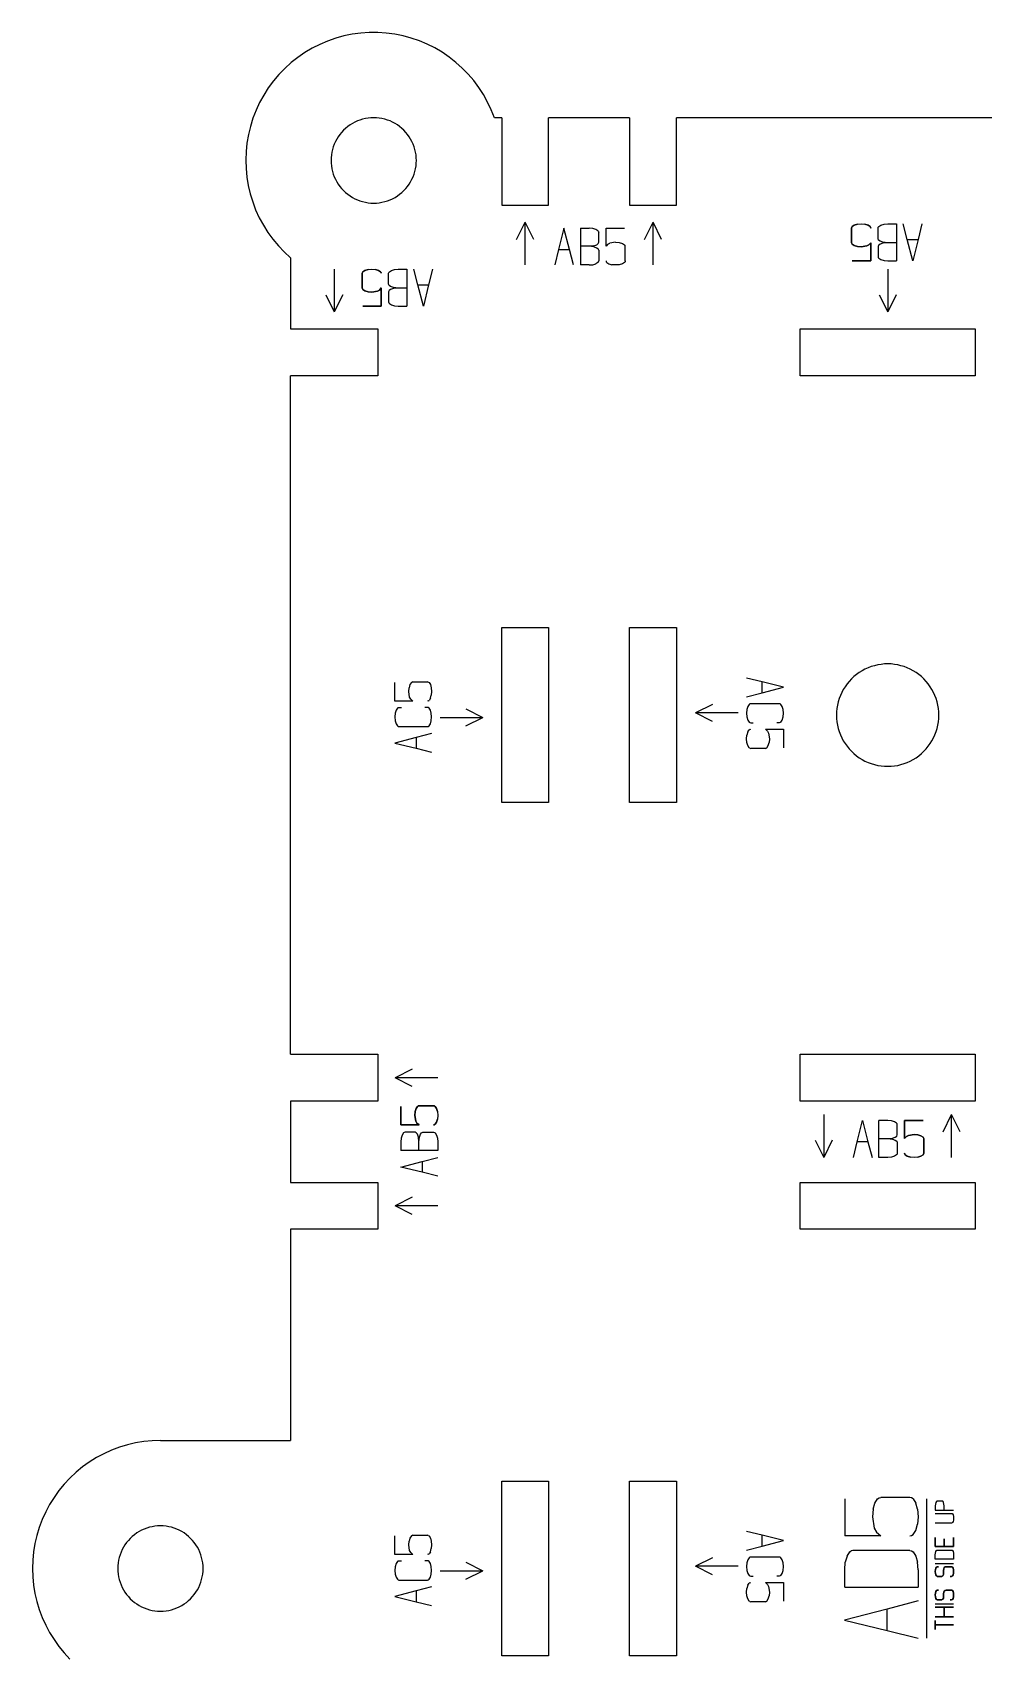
# Model space of a CAD drawing. Header units: millimetres. Extents: x -703 to -502, y -302 to 58.
# Drawn here: x -702.6 to -591.1, y -132 to 58.4 of the extents above; entities that cross this region are included whole.
import ezdxf

# ---------------------------------------------------------------- set-up
doc = ezdxf.new("R2010")
doc.units = ezdxf.units.MM
doc.layers.add('code', color=2, linetype='Continuous')
doc.layers.add('drawing', color=7, linetype='Continuous')

msp = doc.modelspace()

# ---------------------------------------------------------------- linework, layer by layer
at = {"layer": 'code'}
for p, q in [((-645.83, 34.19), (-644.83, 36.19)), ((-644.83, 31.19), (-644.83, 36.19)), ((-643.83, 34.19), (-644.83, 36.19)), ((-630.83, 34.19), (-629.83, 36.19)), ((-629.83, 31.19), (-629.83, 36.19)), ((-628.83, 34.19), (-629.83, 36.19)), ((-640.28, 35.5), (-640.9, 33.01)), ((-639.64, 33), (-640.28, 35.5)), ((-638.35, 35.5), (-637.33, 35.5)), ((-638.35, 35.5), (-638.35, 33.39)), ((-636.9, 35.46), (-637.33, 35.5)), ((-636.54, 35.35), (-636.9, 35.46)), ((-636.29, 35.2), (-636.54, 35.35)), ((-636.23, 35.11), (-636.29, 35.2)), ((-636.23, 35.11), (-636.21, 35.02)), ((-636.21, 33.85), (-636.21, 35.02)), ((-635.35, 35.5), (-633.18, 35.5)), ((-635.35, 33.38), (-635.35, 35.5)), ((-606.54, 35.61), (-606.56, 35.52)), ((-606.56, 35.52), (-606.54, 35.61)), ((-606.56, 35.52), (-606.56, 33.8)), ((-606.56, 33.8), (-606.56, 35.52)), ((-606.48, 35.7), (-606.54, 35.61)), ((-606.54, 35.61), (-606.48, 35.7)), ((-606.24, 35.86), (-606.48, 35.7)), ((-606.48, 35.7), (-606.24, 35.86)), ((-605.88, 35.96), (-606.24, 35.86)), ((-606.24, 35.86), (-605.88, 35.96)), ((-605.88, 35.96), (-605.43, 36)), ((-605.43, 36), (-604.99, 35.96)), ((-604.99, 35.96), (-604.63, 35.86)), ((-604.63, 35.86), (-604.99, 35.96)), ((-604.63, 35.86), (-604.39, 35.7)), ((-604.39, 35.7), (-604.63, 35.86)), ((-604.39, 35.7), (-604.33, 35.61)), ((-604.33, 35.61), (-604.39, 35.7)), ((-604.33, 35.61), (-604.31, 35.52)), ((-604.31, 35.52), (-604.33, 35.61)), ((-603.46, 35.52), (-603.43, 35.61)), ((-603.46, 34.26), (-603.46, 35.52)), ((-603.43, 35.61), (-603.37, 35.7)), ((-603.37, 35.7), (-603.12, 35.86)), ((-603.12, 35.86), (-602.76, 35.96)), ((-602.76, 35.96), (-602.33, 36)), ((-602.33, 36), (-601.31, 36)), ((-601.31, 36), (-601.31, 33.8)), ((-600.03, 34.17), (-600.5, 36)), ((-598.32, 36), (-598.77, 34.17)), ((-640.9, 33.01), (-641.35, 31.19)), ((-640.9, 33.01), (-639.64, 33)), ((-639.16, 31.19), (-639.64, 33)), ((-638.35, 33.39), (-638.35, 31.19)), ((-637.33, 33.39), (-638.35, 33.39)), ((-636.78, 33.45), (-637.33, 33.39)), ((-636.77, 33.32), (-637.33, 33.39)), ((-636.78, 33.45), (-636.44, 33.55)), ((-636.77, 33.32), (-636.44, 33.21)), ((-636.27, 33.69), (-636.44, 33.55)), ((-636.44, 33.21), (-636.27, 33.08)), ((-636.27, 33.69), (-636.21, 33.85)), ((-636.21, 32.92), (-636.27, 33.08)), ((-636.21, 32.92), (-636.21, 31.67)), ((-635.13, 33.63), (-635.35, 33.38)), ((-635.13, 33.63), (-634.9, 33.76)), ((-634.23, 33.86), (-634.9, 33.76)), ((-634.23, 33.86), (-633.79, 33.83)), ((-633.79, 33.83), (-633.43, 33.72)), ((-633.43, 33.72), (-633.19, 33.56)), ((-633.12, 33.48), (-633.19, 33.56)), ((-633.1, 33.38), (-633.12, 33.48)), ((-633.1, 31.67), (-633.1, 33.38)), ((-606.56, 33.8), (-606.54, 33.71)), ((-606.54, 33.71), (-606.56, 33.8)), ((-606.54, 33.71), (-606.48, 33.62)), ((-606.48, 33.62), (-606.54, 33.71)), ((-606.48, 33.62), (-606.24, 33.46)), ((-606.24, 33.46), (-606.48, 33.62)), ((-606.24, 33.46), (-605.88, 33.36)), ((-605.88, 33.36), (-606.24, 33.46)), ((-605.88, 33.36), (-605.43, 33.32)), ((-605.43, 33.32), (-605.88, 33.36)), ((-605.43, 33.32), (-604.76, 33.42)), ((-604.76, 33.42), (-605.43, 33.32)), ((-604.76, 33.42), (-604.53, 33.55)), ((-604.53, 33.55), (-604.76, 33.42)), ((-604.53, 33.55), (-604.31, 33.8)), ((-604.31, 33.8), (-604.53, 33.55)), ((-604.31, 33.8), (-604.31, 31.69)), ((-604.31, 31.69), (-604.31, 33.8)), ((-603.4, 34.11), (-603.46, 34.26)), ((-603.4, 33.49), (-603.46, 33.34)), ((-603.46, 33.34), (-603.46, 32.17)), ((-603.22, 33.97), (-603.4, 34.11)), ((-603.22, 33.63), (-603.4, 33.49)), ((-602.89, 33.87), (-603.22, 33.97)), ((-602.88, 33.73), (-603.22, 33.63)), ((-602.33, 33.8), (-602.89, 33.87)), ((-602.33, 33.8), (-602.88, 33.73)), ((-601.31, 33.8), (-602.33, 33.8)), ((-601.31, 33.8), (-601.31, 31.69)), ((-599.38, 31.68), (-600.03, 34.17)), ((-600.03, 34.17), (-598.77, 34.17)), ((-598.77, 34.17), (-599.38, 31.68)), ((-667.21, 30.69), (-667.21, 25.69)), ((-663.61, 30.55), (-663.85, 30.39)), ((-663.85, 30.39), (-663.61, 30.55)), ((-663.25, 30.65), (-663.61, 30.55)), ((-663.61, 30.55), (-663.25, 30.65)), ((-663.25, 30.65), (-662.81, 30.69)), ((-662.81, 30.69), (-662.37, 30.65)), ((-662.37, 30.65), (-662.01, 30.55)), ((-662.01, 30.55), (-662.37, 30.65)), ((-662.01, 30.55), (-661.77, 30.39)), ((-661.77, 30.39), (-662.01, 30.55)), ((-660.75, 30.4), (-660.5, 30.55)), ((-660.5, 30.55), (-660.14, 30.65)), ((-660.14, 30.65), (-659.71, 30.69)), ((-659.71, 30.69), (-658.69, 30.69)), ((-658.69, 30.69), (-658.69, 28.49)), ((-657.4, 28.87), (-657.88, 30.69)), ((-655.69, 30.69), (-656.14, 28.87)), ((-637.33, 31.19), (-638.35, 31.19)), ((-637.33, 31.19), (-636.9, 31.22)), ((-636.9, 31.22), (-636.54, 31.33)), ((-636.29, 31.48), (-636.54, 31.33)), ((-636.23, 31.57), (-636.29, 31.48)), ((-636.23, 31.57), (-636.21, 31.67)), ((-635.35, 31.67), (-635.33, 31.57)), ((-635.27, 31.48), (-635.33, 31.57)), ((-635.27, 31.48), (-635.03, 31.33)), ((-635.03, 31.33), (-634.67, 31.22)), ((-634.23, 31.19), (-634.67, 31.22)), ((-633.79, 31.22), (-634.23, 31.19)), ((-633.43, 31.33), (-633.79, 31.22)), ((-633.19, 31.48), (-633.43, 31.33)), ((-633.19, 31.48), (-633.12, 31.57)), ((-633.1, 31.67), (-633.12, 31.57)), ((-604.31, 31.69), (-606.48, 31.69)), ((-606.48, 31.69), (-604.31, 31.69)), ((-603.46, 32.17), (-603.43, 32.08)), ((-603.43, 32.08), (-603.37, 31.99)), ((-603.37, 31.99), (-603.12, 31.83)), ((-603.12, 31.83), (-602.76, 31.72)), ((-602.76, 31.72), (-602.33, 31.69)), ((-602.33, 31.69), (-601.31, 31.69)), ((-602.33, 30.69), (-602.33, 25.69)), ((-663.91, 30.3), (-663.93, 30.21)), ((-663.93, 30.21), (-663.91, 30.3)), ((-663.93, 30.21), (-663.93, 28.5)), ((-663.93, 28.5), (-663.93, 30.21)), ((-663.85, 30.39), (-663.91, 30.3)), ((-663.91, 30.3), (-663.85, 30.39)), ((-661.77, 30.39), (-661.71, 30.3)), ((-661.71, 30.3), (-661.77, 30.39)), ((-661.71, 30.3), (-661.69, 30.21)), ((-661.69, 30.21), (-661.71, 30.3)), ((-660.83, 30.21), (-660.81, 30.31)), ((-660.83, 28.95), (-660.83, 30.21)), ((-660.77, 28.8), (-660.83, 28.95)), ((-660.81, 30.31), (-660.75, 30.4)), ((-660.6, 28.66), (-660.77, 28.8)), ((-660.26, 28.56), (-660.6, 28.66)), ((-656.75, 26.37), (-657.4, 28.87)), ((-657.4, 28.87), (-656.14, 28.87)), ((-656.14, 28.87), (-656.75, 26.37)), ((-668.21, 27.69), (-667.21, 25.69)), ((-666.21, 27.69), (-667.21, 25.69)), ((-663.93, 28.5), (-663.91, 28.4)), ((-663.91, 28.4), (-663.93, 28.5)), ((-663.91, 28.4), (-663.85, 28.31)), ((-663.85, 28.31), (-663.91, 28.4)), ((-663.85, 28.31), (-663.61, 28.16)), ((-663.61, 28.16), (-663.85, 28.31)), ((-663.61, 28.16), (-663.25, 28.05)), ((-663.25, 28.05), (-663.61, 28.16)), ((-663.25, 28.05), (-662.81, 28.02)), ((-662.81, 28.02), (-663.25, 28.05)), ((-662.81, 28.02), (-662.14, 28.12)), ((-662.14, 28.12), (-662.81, 28.02)), ((-662.14, 28.12), (-661.9, 28.24)), ((-661.9, 28.24), (-662.14, 28.12)), ((-661.9, 28.24), (-661.69, 28.5)), ((-661.69, 28.5), (-661.9, 28.24)), ((-661.69, 28.5), (-661.69, 26.38)), ((-661.69, 26.38), (-661.69, 28.5)), ((-660.77, 28.18), (-660.83, 28.03)), ((-660.83, 28.03), (-660.83, 26.86)), ((-660.83, 26.86), (-660.81, 26.77)), ((-660.81, 26.77), (-660.75, 26.68)), ((-660.6, 28.32), (-660.77, 28.18)), ((-660.75, 26.68), (-660.5, 26.52)), ((-660.26, 28.43), (-660.6, 28.32)), ((-659.71, 28.49), (-660.26, 28.56)), ((-659.71, 28.49), (-660.26, 28.43)), ((-658.69, 28.49), (-659.71, 28.49)), ((-658.69, 28.49), (-658.69, 26.38)), ((-603.33, 27.69), (-602.33, 25.69)), ((-601.33, 27.69), (-602.33, 25.69)), ((-661.69, 26.38), (-663.86, 26.38)), ((-663.86, 26.38), (-661.69, 26.38)), ((-660.5, 26.52), (-660.14, 26.42)), ((-660.14, 26.42), (-659.71, 26.38)), ((-659.71, 26.38), (-658.69, 26.38)), ((-660.11, -19.92), (-660.11, -17.74)), ((-658.47, -18.79), (-658.44, -18.35)), ((-658.37, -19.47), (-658.47, -18.79)), ((-658.33, -17.99), (-658.44, -18.35)), ((-658.17, -17.75), (-658.33, -17.99)), ((-658.09, -17.69), (-658.17, -17.75)), ((-657.99, -17.67), (-658.09, -17.69)), ((-657.99, -17.67), (-656.28, -17.67)), ((-656.18, -17.69), (-656.28, -17.67)), ((-656.18, -17.69), (-656.09, -17.75)), ((-656.09, -17.75), (-655.94, -17.99)), ((-655.94, -17.99), (-655.83, -18.35)), ((-655.83, -18.35), (-655.8, -18.79)), ((-655.8, -18.79), (-655.83, -19.23)), ((-617.05, -17.67), (-618.87, -17.22)), ((-618.87, -19.41), (-617.05, -18.93)), ((-614.55, -18.28), (-617.05, -17.67)), ((-617.05, -18.93), (-617.05, -17.67)), ((-617.05, -18.93), (-614.55, -18.28)), ((-657.99, -19.92), (-660.11, -19.92)), ((-659.81, -20.74), (-659.96, -20.98)), ((-659.81, -20.74), (-659.72, -20.68)), ((-659.72, -20.68), (-659.63, -20.66)), ((-659.63, -20.66), (-659.32, -20.66)), ((-658.24, -19.7), (-658.37, -19.47)), ((-658.24, -19.7), (-657.99, -19.92)), ((-656.28, -20.66), (-656.58, -20.66)), ((-656.18, -19.9), (-656.28, -19.92)), ((-656.18, -20.68), (-656.28, -20.66)), ((-656.18, -19.9), (-656.09, -19.84)), ((-656.09, -20.74), (-656.18, -20.68)), ((-655.94, -19.59), (-656.09, -19.84)), ((-655.94, -20.98), (-656.09, -20.74)), ((-655.94, -19.59), (-655.83, -19.23)), ((-651.8, -20.82), (-649.8, -21.82)), ((-622.87, -20.3), (-624.87, -21.3)), ((-618.83, -20.9), (-618.87, -21.34)), ((-618.73, -20.54), (-618.83, -20.9)), ((-618.57, -20.3), (-618.73, -20.54)), ((-618.48, -20.24), (-618.57, -20.3)), ((-618.38, -20.22), (-618.48, -20.24)), ((-615.04, -20.22), (-618.38, -20.22)), ((-614.94, -20.24), (-615.04, -20.22)), ((-614.85, -20.3), (-614.94, -20.24)), ((-614.7, -20.54), (-614.85, -20.3)), ((-614.59, -20.9), (-614.7, -20.54)), ((-614.56, -21.34), (-614.59, -20.9)), ((-660.07, -21.35), (-660.11, -21.78)), ((-660.11, -21.78), (-660.07, -22.22)), ((-659.96, -20.98), (-660.07, -21.35)), ((-660.07, -22.22), (-659.96, -22.59)), ((-659.96, -22.59), (-659.81, -22.83)), ((-659.81, -22.83), (-659.72, -22.89)), ((-656.18, -22.89), (-656.09, -22.83)), ((-656.09, -22.83), (-655.94, -22.59)), ((-655.83, -21.34), (-655.94, -20.98)), ((-655.94, -22.59), (-655.83, -22.23)), ((-655.8, -21.78), (-655.83, -21.34)), ((-655.83, -22.23), (-655.8, -21.78)), ((-654.8, -21.82), (-649.8, -21.82)), ((-651.8, -22.82), (-649.8, -21.82)), ((-619.87, -21.3), (-624.87, -21.3)), ((-622.87, -22.3), (-624.87, -21.3)), ((-618.87, -21.34), (-618.83, -21.78)), ((-618.83, -21.78), (-618.73, -22.14)), ((-618.73, -22.14), (-618.57, -22.38)), ((-618.57, -22.38), (-618.48, -22.44)), ((-618.48, -22.44), (-618.38, -22.47)), ((-618.38, -22.47), (-618.08, -22.47)), ((-615.04, -22.47), (-615.34, -22.47)), ((-614.94, -22.44), (-615.04, -22.47)), ((-614.86, -22.38), (-614.94, -22.44)), ((-614.86, -22.38), (-614.7, -22.14)), ((-614.7, -22.14), (-614.59, -21.78)), ((-614.59, -21.78), (-614.56, -21.34)), ((-657.61, -24.19), (-660.11, -24.84)), ((-659.72, -22.89), (-659.63, -22.91)), ((-659.63, -22.91), (-656.28, -22.91)), ((-655.8, -23.72), (-657.61, -24.19)), ((-657.61, -24.19), (-657.61, -25.45)), ((-656.28, -22.91), (-656.18, -22.89)), ((-618.87, -24.33), (-618.83, -23.89)), ((-618.83, -24.77), (-618.87, -24.33)), ((-618.72, -23.53), (-618.83, -23.89)), ((-618.72, -23.53), (-618.57, -23.29)), ((-618.48, -23.23), (-618.57, -23.29)), ((-618.48, -23.23), (-618.38, -23.21)), ((-616.42, -23.43), (-616.67, -23.21)), ((-616.67, -23.21), (-614.56, -23.21)), ((-616.42, -23.43), (-616.29, -23.66)), ((-616.29, -23.66), (-616.19, -24.33)), ((-616.19, -24.33), (-616.23, -24.77)), ((-614.56, -23.21), (-614.56, -25.38)), ((-660.11, -24.84), (-657.61, -25.45)), ((-657.61, -25.45), (-655.8, -25.9)), ((-618.72, -25.13), (-618.83, -24.77)), ((-618.57, -25.38), (-618.72, -25.13)), ((-618.48, -25.44), (-618.57, -25.38)), ((-618.48, -25.44), (-618.38, -25.46)), ((-616.67, -25.46), (-618.38, -25.46)), ((-616.67, -25.46), (-616.58, -25.44)), ((-616.58, -25.44), (-616.49, -25.38)), ((-616.49, -25.38), (-616.33, -25.13)), ((-616.33, -25.13), (-616.23, -24.77)), ((-658.08, -63.06), (-660.08, -64.06)), ((-655.08, -64.06), (-660.08, -64.06)), ((-658.08, -65.06), (-660.08, -64.06)), ((-659.39, -69.58), (-659.39, -67.41)), ((-659.39, -67.41), (-659.39, -69.58)), ((-657.72, -68.02), (-657.75, -68.46)), ((-657.75, -68.46), (-657.72, -68.02)), ((-657.75, -68.46), (-657.65, -69.13)), ((-657.65, -69.13), (-657.75, -68.46)), ((-657.61, -67.66), (-657.72, -68.02)), ((-657.72, -68.02), (-657.61, -67.66)), ((-657.46, -67.42), (-657.61, -67.66)), ((-657.61, -67.66), (-657.46, -67.42)), ((-657.37, -67.36), (-657.46, -67.42)), ((-657.46, -67.42), (-657.37, -67.36)), ((-657.27, -67.34), (-657.37, -67.36)), ((-657.37, -67.36), (-657.27, -67.34)), ((-655.56, -67.34), (-657.27, -67.34)), ((-657.27, -67.34), (-655.56, -67.34)), ((-655.47, -67.36), (-655.56, -67.34)), ((-655.56, -67.34), (-655.47, -67.36)), ((-655.38, -67.42), (-655.47, -67.36)), ((-655.47, -67.36), (-655.38, -67.42)), ((-655.22, -67.66), (-655.38, -67.42)), ((-655.38, -67.42), (-655.22, -67.66)), ((-655.12, -68.02), (-655.22, -67.66)), ((-655.22, -67.66), (-655.12, -68.02)), ((-655.12, -68.02), (-655.08, -68.46)), ((-655.08, -68.46), (-655.12, -68.9)), ((-609.83, -68.38), (-609.83, -73.38)), ((-595.83, -70.38), (-594.83, -68.38)), ((-594.83, -73.38), (-594.83, -68.38)), ((-593.83, -70.38), (-594.83, -68.38)), ((-657.27, -69.58), (-659.39, -69.58)), ((-659.39, -69.58), (-657.27, -69.58)), ((-658.91, -70.44), (-659, -70.46)), ((-657.74, -70.44), (-658.91, -70.44)), ((-657.59, -70.5), (-657.74, -70.44)), ((-657.65, -69.13), (-657.53, -69.36)), ((-657.53, -69.36), (-657.65, -69.13)), ((-657.53, -69.36), (-657.27, -69.58)), ((-657.27, -69.58), (-657.53, -69.36)), ((-656.97, -70.5), (-656.82, -70.44)), ((-656.82, -70.44), (-655.56, -70.44)), ((-655.47, -69.56), (-655.56, -69.58)), ((-655.56, -69.58), (-655.47, -69.56)), ((-655.56, -70.44), (-655.46, -70.46)), ((-655.38, -69.5), (-655.47, -69.56)), ((-655.47, -69.56), (-655.38, -69.5)), ((-655.22, -69.26), (-655.38, -69.5)), ((-655.38, -69.5), (-655.22, -69.26)), ((-655.12, -68.9), (-655.22, -69.26)), ((-655.22, -69.26), (-655.12, -68.9)), ((-605.9, -71.56), (-605.28, -69.07)), ((-605.28, -69.07), (-604.64, -71.56)), ((-602.33, -69.08), (-603.35, -69.08)), ((-603.35, -71.19), (-603.35, -69.08)), ((-601.9, -69.11), (-602.33, -69.08)), ((-601.54, -69.22), (-601.9, -69.11)), ((-601.29, -69.38), (-601.54, -69.22)), ((-601.23, -69.46), (-601.29, -69.38)), ((-601.21, -69.56), (-601.23, -69.46)), ((-601.21, -70.73), (-601.21, -69.56)), ((-600.35, -71.19), (-600.35, -69.08)), ((-600.35, -69.08), (-598.18, -69.08)), ((-598.18, -69.08), (-600.35, -69.08)), ((-600.35, -69.08), (-600.35, -71.19)), ((-659.35, -71.13), (-659.39, -71.56)), ((-659.39, -71.56), (-659.39, -72.58)), ((-659.25, -70.77), (-659.35, -71.13)), ((-659.09, -70.52), (-659.25, -70.77)), ((-659, -70.46), (-659.09, -70.52)), ((-657.45, -70.67), (-657.59, -70.5)), ((-657.34, -71.01), (-657.45, -70.67)), ((-657.28, -71.56), (-657.34, -71.01)), ((-657.28, -71.56), (-657.21, -71)), ((-657.28, -72.58), (-657.28, -71.56)), ((-657.21, -71), (-657.1, -70.67)), ((-657.1, -70.67), (-656.97, -70.5)), ((-655.46, -70.46), (-655.37, -70.52)), ((-655.37, -70.52), (-655.22, -70.77)), ((-655.22, -70.77), (-655.12, -71.13)), ((-655.12, -71.13), (-655.08, -71.56)), ((-655.08, -71.56), (-655.08, -72.58)), ((-610.83, -71.38), (-609.83, -73.38)), ((-608.83, -71.38), (-609.83, -73.38)), ((-606.35, -73.38), (-605.9, -71.56)), ((-604.64, -71.56), (-605.9, -71.56)), ((-604.64, -71.56), (-604.16, -73.38)), ((-603.35, -73.38), (-603.35, -71.19)), ((-603.35, -71.19), (-602.33, -71.19)), ((-602.33, -71.19), (-601.78, -71.12)), ((-602.33, -71.19), (-601.77, -71.26)), ((-601.78, -71.12), (-601.44, -71.02)), ((-601.77, -71.26), (-601.44, -71.36)), ((-601.44, -71.02), (-601.27, -70.88)), ((-601.44, -71.36), (-601.27, -71.5)), ((-601.27, -70.88), (-601.21, -70.73)), ((-601.27, -71.5), (-601.21, -71.65)), ((-601.21, -71.65), (-601.21, -72.9)), ((-600.13, -70.94), (-600.35, -71.19)), ((-600.35, -71.19), (-600.13, -70.94)), ((-599.9, -70.81), (-600.13, -70.94)), ((-600.13, -70.94), (-599.9, -70.81)), ((-599.23, -70.71), (-599.9, -70.81)), ((-599.9, -70.81), (-599.23, -70.71)), ((-598.79, -70.75), (-599.23, -70.71)), ((-599.23, -70.71), (-598.79, -70.75)), ((-598.43, -70.85), (-598.79, -70.75)), ((-598.79, -70.75), (-598.43, -70.85)), ((-598.19, -71.01), (-598.43, -70.85)), ((-598.43, -70.85), (-598.19, -71.01)), ((-598.12, -71.1), (-598.19, -71.01)), ((-598.19, -71.01), (-598.12, -71.1)), ((-598.1, -71.19), (-598.12, -71.1)), ((-598.12, -71.1), (-598.1, -71.19)), ((-598.1, -72.9), (-598.1, -71.19)), ((-598.1, -71.19), (-598.1, -72.9)), ((-659.4, -74.52), (-656.9, -73.87)), ((-657.28, -72.58), (-659.39, -72.58)), ((-655.08, -72.58), (-657.28, -72.58)), ((-656.9, -73.87), (-655.08, -73.39)), ((-656.9, -73.87), (-656.9, -75.13)), ((-602.33, -73.38), (-603.35, -73.38)), ((-601.9, -73.35), (-602.33, -73.38)), ((-601.54, -73.25), (-601.9, -73.35)), ((-601.29, -73.09), (-601.54, -73.25)), ((-601.23, -73), (-601.29, -73.09)), ((-601.21, -72.9), (-601.23, -73)), ((-600.33, -73), (-600.35, -72.9)), ((-600.35, -72.9), (-600.33, -73)), ((-600.27, -73.09), (-600.33, -73)), ((-600.33, -73), (-600.27, -73.09)), ((-600.03, -73.24), (-600.27, -73.09)), ((-600.27, -73.09), (-600.03, -73.24)), ((-599.67, -73.35), (-600.03, -73.24)), ((-600.03, -73.24), (-599.67, -73.35)), ((-599.23, -73.38), (-599.67, -73.35)), ((-598.79, -73.35), (-599.23, -73.38)), ((-598.79, -73.35), (-598.43, -73.24)), ((-598.43, -73.24), (-598.79, -73.35)), ((-598.43, -73.24), (-598.19, -73.09)), ((-598.19, -73.09), (-598.43, -73.24)), ((-598.19, -73.09), (-598.12, -73)), ((-598.12, -73), (-598.19, -73.09)), ((-598.12, -73), (-598.1, -72.9)), ((-598.1, -72.9), (-598.12, -73)), ((-656.9, -75.13), (-659.4, -74.52)), ((-655.08, -75.58), (-656.9, -75.13)), ((-658.08, -78.06), (-660.08, -79.06)), ((-655.08, -79.06), (-660.08, -79.06)), ((-658.08, -80.06), (-660.08, -79.06)), ((-607.37, -113.4), (-607.37, -117.74)), ((-604.03, -114.61), (-603.82, -113.89)), ((-603.82, -113.89), (-603.51, -113.41)), ((-603.51, -113.41), (-603.33, -113.29)), ((-603.33, -113.29), (-603.14, -113.25)), ((-599.72, -113.25), (-603.14, -113.25)), ((-599.53, -113.29), (-599.72, -113.25)), ((-599.35, -113.41), (-599.53, -113.29)), ((-599.35, -113.41), (-599.04, -113.89)), ((-598.83, -114.61), (-599.04, -113.89)), ((-597.76, -129.73), (-597.76, -113.4)), ((-596.74, -114.01), (-596.76, -114.23)), ((-596.76, -114.23), (-596.76, -114.74)), ((-596.69, -113.83), (-596.74, -114.01)), ((-596.61, -113.71), (-596.69, -113.83)), ((-596.56, -113.68), (-596.61, -113.71)), ((-596.52, -113.67), (-596.56, -113.68)), ((-595.93, -113.67), (-596.52, -113.67)), ((-595.88, -113.68), (-595.93, -113.67)), ((-595.84, -113.71), (-595.88, -113.68)), ((-595.77, -113.83), (-595.84, -113.71)), ((-595.73, -114.01), (-595.77, -113.83)), ((-595.71, -114.23), (-595.73, -114.01)), ((-595.71, -114.74), (-595.71, -114.23)), ((-604.03, -114.61), (-604.1, -115.49)), ((-604.1, -115.49), (-603.9, -116.84)), ((-598.83, -114.61), (-598.76, -115.49)), ((-598.76, -115.49), (-598.83, -116.38)), ((-596.76, -114.74), (-595.71, -114.74)), ((-596.75, -115.11), (-594.84, -115.11)), ((-595.71, -114.74), (-594.6, -114.74)), ((-594.84, -115.11), (-594.79, -115.12)), ((-594.79, -115.12), (-594.75, -115.15)), ((-594.75, -115.15), (-594.67, -115.27)), ((-594.67, -116.07), (-594.75, -116.19)), ((-594.67, -115.27), (-594.62, -115.45)), ((-594.62, -115.89), (-594.67, -116.07)), ((-594.62, -115.45), (-594.6, -115.67)), ((-594.6, -115.67), (-594.62, -115.89)), ((-660.11, -119.92), (-660.11, -117.74)), ((-658.33, -117.99), (-658.44, -118.35)), ((-658.17, -117.75), (-658.33, -117.99)), ((-658.09, -117.69), (-658.17, -117.75)), ((-657.99, -117.67), (-658.09, -117.69)), ((-657.99, -117.67), (-656.28, -117.67)), ((-656.18, -117.69), (-656.28, -117.67)), ((-656.18, -117.69), (-656.09, -117.75)), ((-656.09, -117.75), (-655.94, -117.99)), ((-655.94, -117.99), (-655.83, -118.35)), ((-617.05, -117.67), (-618.87, -117.22)), ((-614.55, -118.28), (-617.05, -117.67)), ((-617.05, -118.93), (-617.05, -117.67)), ((-603.14, -117.74), (-607.37, -117.74)), ((-603.9, -116.84), (-603.65, -117.3)), ((-603.65, -117.3), (-603.14, -117.74)), ((-599.72, -117.74), (-599.53, -117.7)), ((-599.53, -117.7), (-599.35, -117.58)), ((-599.35, -117.58), (-599.04, -117.1)), ((-599.04, -117.1), (-598.83, -116.38)), ((-596.76, -118.98), (-596.76, -117.92)), ((-596.76, -117.92), (-596.76, -118.98)), ((-594.84, -116.23), (-596.75, -116.23)), ((-594.79, -116.22), (-594.84, -116.23)), ((-594.75, -116.19), (-594.79, -116.22)), ((-594.6, -118.98), (-594.6, -117.92)), ((-594.6, -117.92), (-594.6, -118.98)), ((-657.99, -119.92), (-660.11, -119.92)), ((-658.47, -118.79), (-658.44, -118.35)), ((-658.37, -119.47), (-658.47, -118.79)), ((-658.24, -119.7), (-658.37, -119.47)), ((-658.24, -119.7), (-657.99, -119.92)), ((-656.18, -119.9), (-656.28, -119.92)), ((-656.18, -119.9), (-656.09, -119.84)), ((-655.94, -119.59), (-656.09, -119.84)), ((-655.94, -119.59), (-655.83, -119.23)), ((-655.83, -118.35), (-655.8, -118.79)), ((-655.8, -118.79), (-655.83, -119.23)), ((-618.87, -119.41), (-617.05, -118.93)), ((-617.05, -118.93), (-614.55, -118.28)), ((-607.09, -120.1), (-606.77, -119.61)), ((-606.77, -119.61), (-606.6, -119.49)), ((-606.41, -119.45), (-606.6, -119.49)), ((-599.72, -119.45), (-606.41, -119.45)), ((-599.72, -119.45), (-599.53, -119.49)), ((-599.53, -119.49), (-599.35, -119.61)), ((-599.35, -119.61), (-599.03, -120.1)), ((-594.6, -118.98), (-596.76, -118.98)), ((-596.76, -118.98), (-595.71, -118.98)), ((-596.76, -119.97), (-596.74, -119.75)), ((-596.74, -119.75), (-596.68, -119.57)), ((-596.68, -119.57), (-596.61, -119.45)), ((-596.61, -119.45), (-596.56, -119.42)), ((-596.56, -119.42), (-596.52, -119.41)), ((-596.52, -119.41), (-594.84, -119.41)), ((-595.71, -118.98), (-595.71, -118.07)), ((-595.71, -118.07), (-595.71, -118.98)), ((-595.71, -118.98), (-594.6, -118.98)), ((-594.84, -119.41), (-594.79, -119.42)), ((-594.79, -119.42), (-594.75, -119.45)), ((-594.75, -119.45), (-594.67, -119.57)), ((-594.67, -119.57), (-594.62, -119.75)), ((-594.62, -119.75), (-594.6, -119.97)), ((-660.07, -121.35), (-660.11, -121.78)), ((-660.11, -121.78), (-660.07, -122.22)), ((-659.96, -120.98), (-660.07, -121.35)), ((-659.81, -120.74), (-659.96, -120.98)), ((-659.81, -120.74), (-659.72, -120.68)), ((-659.72, -120.68), (-659.63, -120.66)), ((-659.63, -120.66), (-659.32, -120.66)), ((-656.28, -120.66), (-656.58, -120.66)), ((-656.18, -120.68), (-656.28, -120.66)), ((-656.09, -120.74), (-656.18, -120.68)), ((-655.94, -120.98), (-656.09, -120.74)), ((-655.83, -121.34), (-655.94, -120.98)), ((-655.8, -121.78), (-655.83, -121.34)), ((-655.83, -122.23), (-655.8, -121.78)), ((-654.8, -121.82), (-649.8, -121.82)), ((-651.8, -120.82), (-649.8, -121.82)), ((-651.8, -122.82), (-649.8, -121.82)), ((-622.87, -120.3), (-624.87, -121.3)), ((-619.87, -121.3), (-624.87, -121.3)), ((-622.87, -122.3), (-624.87, -121.3)), ((-618.83, -120.9), (-618.87, -121.34)), ((-618.87, -121.34), (-618.83, -121.78)), ((-618.73, -120.54), (-618.83, -120.9)), ((-618.83, -121.78), (-618.73, -122.14)), ((-618.57, -120.3), (-618.73, -120.54)), ((-618.48, -120.24), (-618.57, -120.3)), ((-618.38, -120.22), (-618.48, -120.24)), ((-615.04, -120.22), (-618.38, -120.22)), ((-614.94, -120.24), (-615.04, -120.22)), ((-614.85, -120.3), (-614.94, -120.24)), ((-614.7, -120.54), (-614.85, -120.3)), ((-614.59, -120.9), (-614.7, -120.54)), ((-614.7, -122.14), (-614.59, -121.78)), ((-614.56, -121.34), (-614.59, -120.9)), ((-614.59, -121.78), (-614.56, -121.34)), ((-607.37, -121.7), (-607.3, -120.83)), ((-607.37, -123.73), (-607.37, -121.7)), ((-607.09, -120.1), (-607.3, -120.83)), ((-599.03, -120.1), (-598.83, -120.81)), ((-598.76, -121.7), (-598.83, -120.81)), ((-598.76, -121.7), (-598.76, -123.73)), ((-596.76, -120.48), (-596.76, -119.97)), ((-594.6, -120.48), (-596.76, -120.48)), ((-596.76, -120.98), (-594.6, -120.98)), ((-596.76, -121.91), (-596.74, -121.69)), ((-596.74, -121.69), (-596.76, -121.91)), ((-596.74, -121.69), (-596.69, -121.51)), ((-596.69, -121.51), (-596.74, -121.69)), ((-596.69, -121.51), (-596.61, -121.39)), ((-596.61, -121.39), (-596.69, -121.51)), ((-596.61, -121.39), (-596.56, -121.36)), ((-596.56, -121.36), (-596.61, -121.39)), ((-596.56, -121.36), (-596.52, -121.35)), ((-596.52, -121.35), (-596.56, -121.36)), ((-596.52, -121.35), (-596.36, -121.35)), ((-596.36, -121.35), (-596.52, -121.35)), ((-595.77, -121.78), (-595.78, -122.12)), ((-595.78, -122.12), (-595.77, -121.78)), ((-595.75, -121.59), (-595.77, -121.78)), ((-595.77, -121.78), (-595.75, -121.59)), ((-595.7, -121.45), (-595.75, -121.59)), ((-595.75, -121.59), (-595.7, -121.45)), ((-595.61, -121.37), (-595.7, -121.45)), ((-595.7, -121.45), (-595.61, -121.37)), ((-595.48, -121.35), (-595.61, -121.37)), ((-595.61, -121.37), (-595.48, -121.35)), ((-594.84, -121.35), (-595.48, -121.35)), ((-595.48, -121.35), (-594.84, -121.35)), ((-594.79, -121.36), (-594.84, -121.35)), ((-594.84, -121.35), (-594.79, -121.36)), ((-594.75, -121.39), (-594.79, -121.36)), ((-594.79, -121.36), (-594.75, -121.39)), ((-594.67, -121.51), (-594.75, -121.39)), ((-594.75, -121.39), (-594.67, -121.51)), ((-594.62, -121.69), (-594.67, -121.51)), ((-594.67, -121.51), (-594.62, -121.69)), ((-594.6, -121.91), (-594.62, -121.69)), ((-594.62, -121.69), (-594.6, -121.91)), ((-594.6, -119.97), (-594.6, -120.48)), ((-660.07, -122.22), (-659.96, -122.59)), ((-659.96, -122.59), (-659.81, -122.83)), ((-659.81, -122.83), (-659.72, -122.89)), ((-659.72, -122.89), (-659.63, -122.91)), ((-659.63, -122.91), (-656.28, -122.91)), ((-655.8, -123.72), (-657.61, -124.19)), ((-656.28, -122.91), (-656.18, -122.89)), ((-656.18, -122.89), (-656.09, -122.83)), ((-656.09, -122.83), (-655.94, -122.59)), ((-655.94, -122.59), (-655.83, -122.23)), ((-618.72, -123.53), (-618.83, -123.89)), ((-618.73, -122.14), (-618.57, -122.38)), ((-618.72, -123.53), (-618.57, -123.29)), ((-618.57, -122.38), (-618.48, -122.44)), ((-618.48, -123.23), (-618.57, -123.29)), ((-618.48, -122.44), (-618.38, -122.47)), ((-618.48, -123.23), (-618.38, -123.21)), ((-618.38, -122.47), (-618.08, -122.47)), ((-616.42, -123.43), (-616.67, -123.21)), ((-616.67, -123.21), (-614.56, -123.21)), ((-616.42, -123.43), (-616.29, -123.66)), ((-616.29, -123.66), (-616.19, -124.33)), ((-615.04, -122.47), (-615.34, -122.47)), ((-614.94, -122.44), (-615.04, -122.47)), ((-614.86, -122.38), (-614.94, -122.44)), ((-614.86, -122.38), (-614.7, -122.14)), ((-614.56, -123.21), (-614.56, -125.38)), ((-607.37, -123.73), (-598.76, -123.73)), ((-596.74, -122.13), (-596.76, -121.91)), ((-596.76, -121.91), (-596.74, -122.13)), ((-596.69, -122.31), (-596.74, -122.13)), ((-596.74, -122.13), (-596.69, -122.31)), ((-596.61, -122.44), (-596.69, -122.31)), ((-596.69, -122.31), (-596.61, -122.44)), ((-596.56, -122.47), (-596.61, -122.44)), ((-596.61, -122.44), (-596.56, -122.47)), ((-596.52, -122.48), (-596.56, -122.47)), ((-596.56, -122.47), (-596.52, -122.48)), ((-595.98, -122.48), (-596.52, -122.48)), ((-596.52, -122.48), (-595.98, -122.48)), ((-595.93, -122.46), (-595.98, -122.48)), ((-595.98, -122.48), (-595.93, -122.46)), ((-595.88, -122.43), (-595.93, -122.46)), ((-595.93, -122.46), (-595.88, -122.43)), ((-595.8, -122.28), (-595.88, -122.43)), ((-595.88, -122.43), (-595.8, -122.28)), ((-595.78, -122.12), (-595.8, -122.28)), ((-595.8, -122.28), (-595.78, -122.12)), ((-595, -122.48), (-594.84, -122.48)), ((-594.84, -122.48), (-595, -122.48)), ((-594.84, -122.48), (-594.79, -122.47)), ((-594.79, -122.47), (-594.84, -122.48)), ((-594.79, -122.47), (-594.75, -122.44)), ((-594.75, -122.44), (-594.79, -122.47)), ((-594.75, -122.44), (-594.67, -122.31)), ((-594.67, -122.31), (-594.75, -122.44)), ((-594.67, -122.31), (-594.62, -122.13)), ((-594.62, -122.13), (-594.67, -122.31)), ((-594.62, -122.13), (-594.6, -121.91)), ((-594.6, -121.91), (-594.62, -122.13)), ((-657.61, -124.19), (-660.11, -124.84)), ((-660.11, -124.84), (-657.61, -125.45)), ((-657.61, -124.19), (-657.61, -125.45)), ((-657.61, -125.45), (-655.8, -125.9)), ((-618.87, -124.33), (-618.83, -123.89)), ((-618.83, -124.77), (-618.87, -124.33)), ((-618.72, -125.13), (-618.83, -124.77)), ((-618.57, -125.38), (-618.72, -125.13)), ((-618.48, -125.44), (-618.57, -125.38)), ((-618.48, -125.44), (-618.38, -125.46)), ((-616.67, -125.46), (-618.38, -125.46)), ((-616.67, -125.46), (-616.58, -125.44)), ((-616.58, -125.44), (-616.49, -125.38)), ((-616.49, -125.38), (-616.33, -125.13)), ((-616.33, -125.13), (-616.23, -124.77)), ((-616.19, -124.33), (-616.23, -124.77)), ((-598.76, -125.36), (-602.4, -126.31)), ((-596.76, -124.66), (-596.74, -124.44)), ((-596.74, -124.44), (-596.76, -124.66)), ((-596.74, -124.88), (-596.76, -124.66)), ((-596.76, -124.66), (-596.74, -124.88)), ((-596.74, -124.44), (-596.69, -124.26)), ((-596.69, -124.26), (-596.74, -124.44)), ((-596.69, -125.06), (-596.74, -124.88)), ((-596.74, -124.88), (-596.69, -125.06)), ((-596.69, -124.26), (-596.61, -124.14)), ((-596.61, -124.14), (-596.69, -124.26)), ((-596.61, -125.18), (-596.69, -125.06)), ((-596.69, -125.06), (-596.61, -125.18)), ((-596.61, -124.14), (-596.56, -124.11)), ((-596.56, -124.11), (-596.61, -124.14)), ((-596.56, -125.21), (-596.61, -125.18)), ((-596.61, -125.18), (-596.56, -125.21)), ((-596.56, -124.11), (-596.52, -124.1)), ((-596.52, -124.1), (-596.56, -124.11)), ((-596.52, -125.22), (-596.56, -125.21)), ((-596.56, -125.21), (-596.52, -125.22)), ((-596.52, -124.1), (-596.36, -124.1)), ((-596.36, -124.1), (-596.52, -124.1)), ((-595.98, -125.22), (-596.52, -125.22)), ((-596.52, -125.22), (-595.98, -125.22)), ((-595.93, -125.21), (-595.98, -125.22)), ((-595.98, -125.22), (-595.93, -125.21)), ((-595.88, -125.17), (-595.93, -125.21)), ((-595.93, -125.21), (-595.88, -125.17)), ((-595.8, -125.03), (-595.88, -125.17)), ((-595.88, -125.17), (-595.8, -125.03)), ((-595.78, -124.86), (-595.8, -125.03)), ((-595.8, -125.03), (-595.78, -124.86)), ((-595.77, -124.52), (-595.78, -124.86)), ((-595.78, -124.86), (-595.77, -124.52)), ((-595.75, -124.33), (-595.77, -124.52)), ((-595.77, -124.52), (-595.75, -124.33)), ((-595.7, -124.2), (-595.75, -124.33)), ((-595.75, -124.33), (-595.7, -124.2)), ((-595.61, -124.12), (-595.7, -124.2)), ((-595.7, -124.2), (-595.61, -124.12)), ((-595.48, -124.09), (-595.61, -124.12)), ((-595.61, -124.12), (-595.48, -124.09)), ((-594.84, -124.1), (-595.48, -124.09)), ((-595.48, -124.09), (-594.84, -124.1)), ((-595, -125.22), (-594.84, -125.22)), ((-594.84, -125.22), (-595, -125.22)), ((-594.79, -124.11), (-594.84, -124.1)), ((-594.84, -124.1), (-594.79, -124.11)), ((-594.84, -125.22), (-594.79, -125.21)), ((-594.79, -125.21), (-594.84, -125.22)), ((-594.75, -124.14), (-594.79, -124.11)), ((-594.79, -124.11), (-594.75, -124.14)), ((-594.79, -125.21), (-594.75, -125.18)), ((-594.75, -125.18), (-594.79, -125.21)), ((-594.67, -124.26), (-594.75, -124.14)), ((-594.75, -124.14), (-594.67, -124.26)), ((-594.75, -125.18), (-594.67, -125.06)), ((-594.67, -125.06), (-594.75, -125.18)), ((-594.62, -124.44), (-594.67, -124.26)), ((-594.67, -124.26), (-594.62, -124.44)), ((-594.67, -125.06), (-594.62, -124.88)), ((-594.62, -124.88), (-594.67, -125.06)), ((-594.6, -124.66), (-594.62, -124.44)), ((-594.62, -124.44), (-594.6, -124.66)), ((-594.62, -124.88), (-594.6, -124.66)), ((-594.6, -124.66), (-594.62, -124.88)), ((-602.4, -126.31), (-607.38, -127.61)), ((-602.39, -128.83), (-602.4, -126.31)), ((-596.76, -125.72), (-594.6, -125.72)), ((-595.7, -126.1), (-596.76, -126.1)), ((-596.76, -126.1), (-594.6, -126.1)), ((-594.6, -127.22), (-596.76, -127.22)), ((-596.76, -127.22), (-595.7, -127.22)), ((-595.7, -127.22), (-595.7, -126.1)), ((-594.6, -126.1), (-595.7, -126.1)), ((-595.7, -126.1), (-595.7, -127.22)), ((-595.7, -127.22), (-594.6, -127.22)), ((-607.38, -127.61), (-602.39, -128.83)), ((-602.39, -128.83), (-598.76, -129.73)), ((-596.76, -128.72), (-596.76, -127.65)), ((-596.76, -127.65), (-596.76, -128.18)), ((-596.76, -128.18), (-596.76, -128.72)), ((-596.76, -128.18), (-594.6, -128.18)), ((-594.6, -128.18), (-596.76, -128.18))]:
    msp.add_line(p, q, dxfattribs=at)
at = {"layer": 'drawing'}
for p, q in [((-667.98, 57.43), (-668.9, 57.04)), ((-667.04, 57.76), (-667.98, 57.43)), ((-666.07, 58.03), (-667.04, 57.76)), ((-665.09, 58.23), (-666.07, 58.03)), ((-664.1, 58.36), (-665.09, 58.23)), ((-663.11, 58.43), (-664.1, 58.36)), ((-662.11, 58.43), (-663.11, 58.43)), ((-661.11, 58.37), (-662.11, 58.43)), ((-660.12, 58.23), (-661.11, 58.37)), ((-659.14, 58.04), (-660.12, 58.23)), ((-658.18, 57.78), (-659.14, 58.04)), ((-657.23, 57.45), (-658.18, 57.78)), ((-656.31, 57.06), (-657.23, 57.45)), ((-671.48, 55.52), (-672.26, 54.9)), ((-670.65, 56.08), (-671.48, 55.52)), ((-669.79, 56.59), (-670.65, 56.08)), ((-668.9, 57.04), (-669.79, 56.59)), ((-655.42, 56.62), (-656.31, 57.06)), ((-654.55, 56.11), (-655.42, 56.62)), ((-653.73, 55.55), (-654.55, 56.11)), ((-652.94, 54.93), (-653.73, 55.55)), ((-673.7, 53.51), (-674.34, 52.75)), ((-673, 54.23), (-673.7, 53.51)), ((-672.26, 54.9), (-673, 54.23)), ((-652.2, 54.26), (-652.94, 54.93)), ((-651.5, 53.55), (-652.2, 54.26)), ((-650.85, 52.79), (-651.5, 53.55)), ((-674.94, 51.94), (-675.48, 51.1)), ((-674.34, 52.75), (-674.94, 51.94)), ((-650.26, 51.99), (-650.85, 52.79)), ((-649.71, 51.15), (-650.26, 51.99)), ((-675.96, 50.22), (-676.38, 49.32)), ((-675.48, 51.1), (-675.96, 50.22)), ((-649.23, 50.27), (-649.71, 51.15)), ((-648.8, 49.37), (-649.23, 50.27)), ((-676.74, 48.39), (-677.04, 47.43)), ((-676.38, 49.32), (-676.74, 48.39)), ((-665.08, 47.77), (-665.36, 47.6)), ((-664.79, 47.92), (-665.08, 47.77)), ((-664.49, 48.06), (-664.79, 47.92)), ((-664.19, 48.17), (-664.49, 48.06)), ((-663.88, 48.27), (-664.19, 48.17)), ((-663.56, 48.34), (-663.88, 48.27)), ((-663.23, 48.4), (-663.56, 48.34)), ((-662.91, 48.43), (-663.23, 48.4)), ((-662.58, 48.44), (-662.91, 48.43)), ((-662.25, 48.43), (-662.58, 48.44)), ((-661.93, 48.4), (-662.25, 48.43)), ((-661.61, 48.34), (-661.93, 48.4)), ((-661.29, 48.27), (-661.61, 48.34)), ((-660.97, 48.17), (-661.29, 48.27)), ((-660.67, 48.06), (-660.97, 48.17)), ((-660.37, 47.92), (-660.67, 48.06)), ((-660.08, 47.77), (-660.37, 47.92)), ((-659.8, 47.6), (-660.08, 47.77)), ((-648.44, 48.44), (-648.8, 49.37)), ((-647.58, 48.44), (-648.44, 48.44)), ((-647.58, 48.44), (-647.58, 38.19)), ((-632.58, 48.44), (-642.08, 48.44)), ((-642.08, 38.19), (-642.08, 48.44)), ((-632.58, 48.44), (-632.58, 38.19)), ((-577.58, 48.44), (-627.08, 48.44)), ((-627.08, 38.19), (-627.08, 48.44)), ((-677.27, 46.46), (-677.44, 45.48)), ((-677.04, 47.43), (-677.27, 46.46)), ((-666.91, 45.94), (-667.07, 45.65)), ((-666.74, 46.22), (-666.91, 45.94)), ((-666.55, 46.48), (-666.74, 46.22)), ((-666.34, 46.73), (-666.55, 46.48)), ((-666.12, 46.97), (-666.34, 46.73)), ((-665.88, 47.2), (-666.12, 46.97)), ((-665.62, 47.4), (-665.88, 47.2)), ((-665.36, 47.6), (-665.62, 47.4)), ((-659.54, 47.4), (-659.8, 47.6)), ((-659.28, 47.2), (-659.54, 47.4)), ((-659.05, 46.97), (-659.28, 47.2)), ((-658.82, 46.73), (-659.05, 46.97)), ((-658.61, 46.48), (-658.82, 46.73)), ((-658.42, 46.22), (-658.61, 46.48)), ((-658.25, 45.94), (-658.42, 46.22)), ((-658.1, 45.65), (-658.25, 45.94)), ((-677.54, 44.48), (-677.58, 43.48)), ((-677.44, 45.48), (-677.54, 44.48)), ((-667.54, 44.09), (-667.57, 43.76)), ((-667.49, 44.41), (-667.54, 44.09)), ((-667.41, 44.73), (-667.49, 44.41)), ((-667.32, 45.05), (-667.41, 44.73)), ((-667.2, 45.35), (-667.32, 45.05)), ((-667.07, 45.65), (-667.2, 45.35)), ((-657.96, 45.35), (-658.1, 45.65)), ((-657.85, 45.05), (-657.96, 45.35)), ((-657.75, 44.73), (-657.85, 45.05)), ((-657.68, 44.41), (-657.75, 44.73)), ((-657.62, 44.09), (-657.68, 44.41)), ((-657.59, 43.76), (-657.62, 44.09)), ((-677.58, 43.48), (-677.55, 42.49)), ((-677.55, 42.49), (-677.45, 41.49)), ((-667.57, 43.76), (-667.58, 43.44)), ((-667.58, 43.44), (-667.57, 43.11)), ((-667.57, 43.11), (-667.54, 42.79)), ((-667.54, 42.79), (-667.49, 42.46)), ((-667.49, 42.46), (-667.41, 42.14)), ((-667.41, 42.14), (-667.32, 41.83)), ((-657.85, 41.83), (-657.75, 42.14)), ((-657.75, 42.14), (-657.68, 42.46)), ((-657.68, 42.46), (-657.62, 42.79)), ((-657.62, 42.79), (-657.59, 43.11)), ((-657.58, 43.44), (-657.59, 43.76)), ((-657.59, 43.11), (-657.58, 43.44)), ((-677.45, 41.49), (-677.29, 40.5)), ((-677.29, 40.5), (-677.06, 39.53)), ((-667.32, 41.83), (-667.2, 41.52)), ((-667.2, 41.52), (-667.07, 41.23)), ((-667.07, 41.23), (-666.91, 40.94)), ((-666.91, 40.94), (-666.74, 40.66)), ((-666.74, 40.66), (-666.55, 40.39)), ((-666.55, 40.39), (-666.34, 40.14)), ((-666.34, 40.14), (-666.12, 39.9)), ((-659.05, 39.9), (-658.82, 40.14)), ((-658.82, 40.14), (-658.61, 40.39)), ((-658.61, 40.39), (-658.42, 40.66)), ((-658.42, 40.66), (-658.25, 40.94)), ((-658.25, 40.94), (-658.1, 41.23)), ((-658.1, 41.23), (-657.96, 41.52)), ((-657.96, 41.52), (-657.85, 41.83)), ((-677.06, 39.53), (-676.77, 38.58)), ((-676.77, 38.58), (-676.42, 37.64)), ((-666.12, 39.9), (-665.88, 39.68)), ((-665.88, 39.68), (-665.62, 39.47)), ((-665.62, 39.47), (-665.36, 39.28)), ((-665.36, 39.28), (-665.08, 39.11)), ((-665.08, 39.11), (-664.79, 38.95)), ((-664.79, 38.95), (-664.49, 38.82)), ((-664.49, 38.82), (-664.19, 38.7)), ((-664.19, 38.7), (-663.88, 38.61)), ((-663.88, 38.61), (-663.56, 38.53)), ((-663.56, 38.53), (-663.23, 38.48)), ((-663.23, 38.48), (-662.91, 38.45)), ((-662.91, 38.45), (-662.58, 38.44)), ((-662.58, 38.44), (-662.25, 38.45)), ((-662.25, 38.45), (-661.93, 38.48)), ((-661.93, 38.48), (-661.61, 38.53)), ((-661.61, 38.53), (-661.29, 38.61)), ((-661.29, 38.61), (-660.97, 38.7)), ((-660.97, 38.7), (-660.67, 38.82)), ((-660.67, 38.82), (-660.37, 38.95)), ((-660.37, 38.95), (-660.08, 39.11)), ((-660.08, 39.11), (-659.8, 39.28)), ((-659.8, 39.28), (-659.54, 39.47)), ((-659.54, 39.47), (-659.28, 39.68)), ((-659.28, 39.68), (-659.05, 39.9)), ((-647.58, 38.19), (-642.08, 38.19)), ((-632.58, 38.19), (-627.08, 38.19)), ((-676.42, 37.64), (-676, 36.73)), ((-676, 36.73), (-675.52, 35.86)), ((-675.52, 35.86), (-674.99, 35.01)), ((-674.99, 35.01), (-674.4, 34.2)), ((-674.4, 34.2), (-673.76, 33.44)), ((-673.76, 33.44), (-673.07, 32.71)), ((-673.07, 32.71), (-672.33, 32.04)), ((-672.33, 32.04), (-672.33, 23.69)), ((-672.33, 23.69), (-662.08, 23.69)), ((-662.08, 23.69), (-662.08, 18.19)), ((-612.58, 23.69), (-592.08, 23.69)), ((-612.58, 18.19), (-612.58, 23.69)), ((-592.08, 23.69), (-592.08, 18.19)), ((-662.08, 18.19), (-672.33, 18.19)), ((-672.33, -61.31), (-672.33, 18.19)), ((-592.08, 18.19), (-612.58, 18.19)), ((-647.58, -31.81), (-647.58, -11.31)), ((-647.58, -11.31), (-642.08, -11.31)), ((-642.08, -11.31), (-642.08, -31.81)), ((-632.58, -31.81), (-632.58, -11.31)), ((-632.58, -11.31), (-627.08, -11.31)), ((-627.08, -11.31), (-627.08, -31.81)), ((-606.29, -17.05), (-606.57, -17.32)), ((-605.98, -16.8), (-606.29, -17.05)), ((-605.67, -16.57), (-605.98, -16.8)), ((-605.33, -16.37), (-605.67, -16.57)), ((-604.99, -16.18), (-605.33, -16.37)), ((-604.63, -16.02), (-604.99, -16.18)), ((-604.26, -15.88), (-604.63, -16.02)), ((-603.88, -15.77), (-604.26, -15.88)), ((-603.5, -15.68), (-603.88, -15.77)), ((-603.11, -15.61), (-603.5, -15.68)), ((-602.72, -15.57), (-603.11, -15.61)), ((-602.33, -15.56), (-602.72, -15.57)), ((-601.94, -15.57), (-602.33, -15.56)), ((-601.55, -15.61), (-601.94, -15.57)), ((-601.16, -15.68), (-601.55, -15.61)), ((-600.78, -15.77), (-601.16, -15.68)), ((-600.4, -15.88), (-600.78, -15.77)), ((-600.04, -16.02), (-600.4, -15.88)), ((-599.68, -16.18), (-600.04, -16.02)), ((-599.33, -16.37), (-599.68, -16.18)), ((-599, -16.57), (-599.33, -16.37)), ((-598.68, -16.8), (-599, -16.57)), ((-598.38, -17.05), (-598.68, -16.8)), ((-598.09, -17.32), (-598.38, -17.05)), ((-607.71, -18.91), (-607.87, -19.27)), ((-607.53, -18.56), (-607.71, -18.91)), ((-607.32, -18.23), (-607.53, -18.56)), ((-607.09, -17.91), (-607.32, -18.23)), ((-606.84, -17.61), (-607.09, -17.91)), ((-606.57, -17.32), (-606.84, -17.61)), ((-597.82, -17.61), (-598.09, -17.32)), ((-597.57, -17.91), (-597.82, -17.61)), ((-597.34, -18.23), (-597.57, -17.91)), ((-597.14, -18.56), (-597.34, -18.23)), ((-596.95, -18.91), (-597.14, -18.56)), ((-596.79, -19.27), (-596.95, -18.91)), ((-608.28, -20.78), (-608.32, -21.17)), ((-608.22, -20.39), (-608.28, -20.78)), ((-608.13, -20.01), (-608.22, -20.39)), ((-608.01, -19.63), (-608.13, -20.01)), ((-607.87, -19.27), (-608.01, -19.63)), ((-596.65, -19.63), (-596.79, -19.27)), ((-596.54, -20.01), (-596.65, -19.63)), ((-596.45, -20.39), (-596.54, -20.01)), ((-596.38, -20.78), (-596.45, -20.39)), ((-596.34, -21.17), (-596.38, -20.78)), ((-608.32, -21.17), (-608.33, -21.56)), ((-608.33, -21.56), (-608.32, -21.95)), ((-608.32, -21.95), (-608.28, -22.35)), ((-608.28, -22.35), (-608.22, -22.73)), ((-608.22, -22.73), (-608.13, -23.11)), ((-596.54, -23.11), (-596.45, -22.73)), ((-596.45, -22.73), (-596.38, -22.35)), ((-596.38, -22.35), (-596.34, -21.95)), ((-596.33, -21.56), (-596.34, -21.17)), ((-596.34, -21.95), (-596.33, -21.56)), ((-608.13, -23.11), (-608.01, -23.49)), ((-608.01, -23.49), (-607.87, -23.86)), ((-607.87, -23.86), (-607.71, -24.22)), ((-607.71, -24.22), (-607.53, -24.56)), ((-607.53, -24.56), (-607.32, -24.9)), ((-597.34, -24.9), (-597.14, -24.56)), ((-597.14, -24.56), (-596.95, -24.22)), ((-596.95, -24.22), (-596.79, -23.86)), ((-596.79, -23.86), (-596.65, -23.49)), ((-596.65, -23.49), (-596.54, -23.11)), ((-607.32, -24.9), (-607.09, -25.21)), ((-607.09, -25.21), (-606.84, -25.52)), ((-606.84, -25.52), (-606.57, -25.8)), ((-606.57, -25.8), (-606.29, -26.07)), ((-606.29, -26.07), (-605.98, -26.32)), ((-605.98, -26.32), (-605.67, -26.55)), ((-605.67, -26.55), (-605.33, -26.76)), ((-599.33, -26.76), (-599, -26.55)), ((-599, -26.55), (-598.68, -26.32)), ((-598.68, -26.32), (-598.38, -26.07)), ((-598.38, -26.07), (-598.09, -25.8)), ((-598.09, -25.8), (-597.82, -25.52)), ((-597.82, -25.52), (-597.57, -25.21)), ((-597.57, -25.21), (-597.34, -24.9)), ((-605.33, -26.76), (-604.99, -26.94)), ((-604.99, -26.94), (-604.63, -27.11)), ((-604.63, -27.11), (-604.26, -27.24)), ((-604.26, -27.24), (-603.88, -27.36)), ((-603.88, -27.36), (-603.5, -27.45)), ((-603.5, -27.45), (-603.11, -27.51)), ((-603.11, -27.51), (-602.72, -27.55)), ((-602.72, -27.55), (-602.33, -27.56)), ((-602.33, -27.56), (-601.94, -27.55)), ((-601.94, -27.55), (-601.55, -27.51)), ((-601.55, -27.51), (-601.16, -27.45)), ((-601.16, -27.45), (-600.78, -27.36)), ((-600.78, -27.36), (-600.4, -27.24)), ((-600.4, -27.24), (-600.04, -27.11)), ((-600.04, -27.11), (-599.68, -26.94)), ((-599.68, -26.94), (-599.33, -26.76)), ((-642.08, -31.81), (-647.58, -31.81)), ((-627.08, -31.81), (-632.58, -31.81)), ((-672.33, -61.31), (-662.08, -61.31)), ((-662.08, -61.31), (-662.08, -66.81)), ((-612.58, -66.81), (-612.58, -61.31)), ((-612.58, -61.31), (-592.08, -61.31)), ((-592.08, -61.31), (-592.08, -66.81)), ((-662.08, -66.81), (-672.33, -66.81)), ((-672.33, -66.81), (-672.33, -76.31)), ((-592.08, -66.81), (-612.58, -66.81)), ((-672.33, -76.31), (-662.08, -76.31)), ((-662.08, -76.31), (-662.08, -81.81)), ((-612.58, -81.81), (-612.58, -76.31)), ((-612.58, -76.31), (-592.08, -76.31)), ((-592.08, -76.31), (-592.08, -81.81)), ((-662.08, -81.81), (-672.33, -81.81)), ((-672.33, -81.81), (-672.33, -106.56)), ((-592.08, -81.81), (-612.58, -81.81)), ((-688.56, -106.59), (-689.54, -106.69)), ((-687.58, -106.56), (-688.56, -106.59)), ((-687.58, -106.56), (-672.33, -106.56)), ((-694.22, -108.11), (-695.08, -108.57)), ((-693.32, -107.7), (-694.22, -108.11)), ((-692.4, -107.36), (-693.32, -107.7)), ((-691.46, -107.07), (-692.4, -107.36)), ((-690.51, -106.85), (-691.46, -107.07)), ((-689.54, -106.69), (-690.51, -106.85)), ((-697.47, -110.28), (-698.19, -110.96)), ((-696.71, -109.66), (-697.47, -110.28)), ((-695.92, -109.09), (-696.71, -109.66)), ((-695.08, -108.57), (-695.92, -109.09)), ((-698.86, -111.67), (-699.48, -112.43)), ((-698.19, -110.96), (-698.86, -111.67)), ((-647.58, -131.81), (-647.58, -111.31)), ((-647.58, -111.31), (-642.08, -111.31)), ((-642.08, -111.31), (-642.08, -131.81)), ((-632.58, -131.81), (-632.58, -111.31)), ((-632.58, -111.31), (-627.08, -111.31)), ((-627.08, -111.31), (-627.08, -131.81)), ((-700.57, -114.06), (-701.03, -114.93)), ((-700.05, -113.23), (-700.57, -114.06)), ((-699.48, -112.43), (-700.05, -113.23)), ((-701.44, -115.82), (-701.79, -116.74)), ((-701.03, -114.93), (-701.44, -115.82)), ((-702.07, -117.68), (-702.29, -118.64)), ((-701.79, -116.74), (-702.07, -117.68)), ((-691.12, -118.03), (-691.34, -118.27)), ((-690.88, -117.8), (-691.12, -118.03)), ((-690.63, -117.6), (-690.88, -117.8)), ((-690.36, -117.4), (-690.63, -117.6)), ((-690.08, -117.23), (-690.36, -117.4)), ((-689.79, -117.08), (-690.08, -117.23)), ((-689.5, -116.94), (-689.79, -117.08)), ((-689.19, -116.83), (-689.5, -116.94)), ((-688.88, -116.73), (-689.19, -116.83)), ((-688.56, -116.66), (-688.88, -116.73)), ((-688.23, -116.6), (-688.56, -116.66)), ((-687.91, -116.57), (-688.23, -116.6)), ((-687.58, -116.56), (-687.91, -116.57)), ((-687.25, -116.57), (-687.58, -116.56)), ((-686.93, -116.6), (-687.25, -116.57)), ((-686.61, -116.66), (-686.93, -116.6)), ((-686.29, -116.73), (-686.61, -116.66)), ((-685.97, -116.83), (-686.29, -116.73)), ((-685.67, -116.94), (-685.97, -116.83)), ((-685.37, -117.08), (-685.67, -116.94)), ((-685.08, -117.23), (-685.37, -117.08)), ((-684.8, -117.4), (-685.08, -117.23)), ((-684.54, -117.6), (-684.8, -117.4)), ((-684.28, -117.8), (-684.54, -117.6)), ((-684.05, -118.03), (-684.28, -117.8)), ((-683.82, -118.27), (-684.05, -118.03)), ((-702.45, -119.6), (-702.55, -120.58)), ((-702.29, -118.64), (-702.45, -119.6)), ((-692.32, -119.95), (-692.41, -120.27)), ((-692.2, -119.65), (-692.32, -119.95)), ((-692.07, -119.35), (-692.2, -119.65)), ((-691.91, -119.06), (-692.07, -119.35)), ((-691.74, -118.78), (-691.91, -119.06)), ((-691.55, -118.52), (-691.74, -118.78)), ((-691.34, -118.27), (-691.55, -118.52)), ((-683.61, -118.52), (-683.82, -118.27)), ((-683.42, -118.78), (-683.61, -118.52)), ((-683.25, -119.06), (-683.42, -118.78)), ((-683.1, -119.35), (-683.25, -119.06)), ((-682.96, -119.65), (-683.1, -119.35)), ((-682.85, -119.95), (-682.96, -119.65)), ((-682.75, -120.27), (-682.85, -119.95)), ((-702.55, -120.58), (-702.58, -121.56)), ((-702.58, -121.56), (-702.55, -122.54)), ((-692.57, -121.24), (-692.58, -121.56)), ((-692.58, -121.56), (-692.57, -121.89)), ((-692.54, -120.91), (-692.57, -121.24)), ((-692.49, -120.59), (-692.54, -120.91)), ((-692.41, -120.27), (-692.49, -120.59)), ((-682.68, -120.59), (-682.75, -120.27)), ((-682.62, -120.91), (-682.68, -120.59)), ((-682.59, -121.24), (-682.62, -120.91)), ((-682.58, -121.56), (-682.59, -121.24)), ((-682.59, -121.89), (-682.58, -121.56)), ((-702.55, -122.54), (-702.45, -123.52)), ((-702.45, -123.52), (-702.29, -124.49)), ((-692.57, -121.89), (-692.54, -122.21)), ((-692.54, -122.21), (-692.49, -122.54)), ((-692.49, -122.54), (-692.41, -122.86)), ((-692.41, -122.86), (-692.32, -123.17)), ((-692.32, -123.17), (-692.2, -123.48)), ((-692.2, -123.48), (-692.07, -123.77)), ((-692.07, -123.77), (-691.91, -124.06)), ((-683.25, -124.06), (-683.1, -123.77)), ((-683.1, -123.77), (-682.96, -123.48)), ((-682.96, -123.48), (-682.85, -123.17)), ((-682.85, -123.17), (-682.75, -122.86)), ((-682.75, -122.86), (-682.68, -122.54)), ((-682.68, -122.54), (-682.62, -122.21)), ((-682.62, -122.21), (-682.59, -121.89)), ((-702.29, -124.49), (-702.07, -125.44)), ((-702.07, -125.44), (-701.79, -126.38)), ((-691.91, -124.06), (-691.74, -124.34)), ((-691.74, -124.34), (-691.55, -124.61)), ((-691.55, -124.61), (-691.34, -124.86)), ((-691.34, -124.86), (-691.12, -125.1)), ((-691.12, -125.1), (-690.88, -125.32)), ((-690.88, -125.32), (-690.63, -125.53)), ((-690.63, -125.53), (-690.36, -125.72)), ((-684.8, -125.72), (-684.54, -125.53)), ((-684.54, -125.53), (-684.28, -125.32)), ((-684.28, -125.32), (-684.05, -125.1)), ((-684.05, -125.1), (-683.82, -124.86)), ((-683.82, -124.86), (-683.61, -124.61)), ((-683.61, -124.61), (-683.42, -124.34)), ((-683.42, -124.34), (-683.25, -124.06)), ((-701.79, -126.38), (-701.44, -127.3)), ((-701.44, -127.3), (-701.03, -128.2)), ((-690.36, -125.72), (-690.08, -125.89)), ((-690.08, -125.89), (-689.79, -126.05)), ((-689.79, -126.05), (-689.5, -126.18)), ((-689.5, -126.18), (-689.19, -126.3)), ((-689.19, -126.3), (-688.88, -126.39)), ((-688.88, -126.39), (-688.56, -126.47)), ((-688.56, -126.47), (-688.23, -126.52)), ((-688.23, -126.52), (-687.91, -126.55)), ((-687.91, -126.55), (-687.58, -126.56)), ((-687.58, -126.56), (-687.25, -126.55)), ((-687.25, -126.55), (-686.93, -126.52)), ((-686.93, -126.52), (-686.61, -126.47)), ((-686.61, -126.47), (-686.29, -126.39)), ((-686.29, -126.39), (-685.97, -126.3)), ((-685.97, -126.3), (-685.67, -126.18)), ((-685.67, -126.18), (-685.37, -126.05)), ((-685.37, -126.05), (-685.08, -125.89)), ((-685.08, -125.89), (-684.8, -125.72)), ((-701.03, -128.2), (-700.57, -129.06)), ((-700.57, -129.06), (-700.05, -129.9)), ((-700.05, -129.9), (-699.48, -130.69)), ((-699.48, -130.69), (-698.86, -131.45)), ((-698.86, -131.45), (-698.19, -132.17)), ((-642.08, -131.81), (-647.58, -131.81)), ((-627.08, -131.81), (-632.58, -131.81))]:
    msp.add_line(p, q, dxfattribs=at)

doc.saveas('drawing.dxf')
